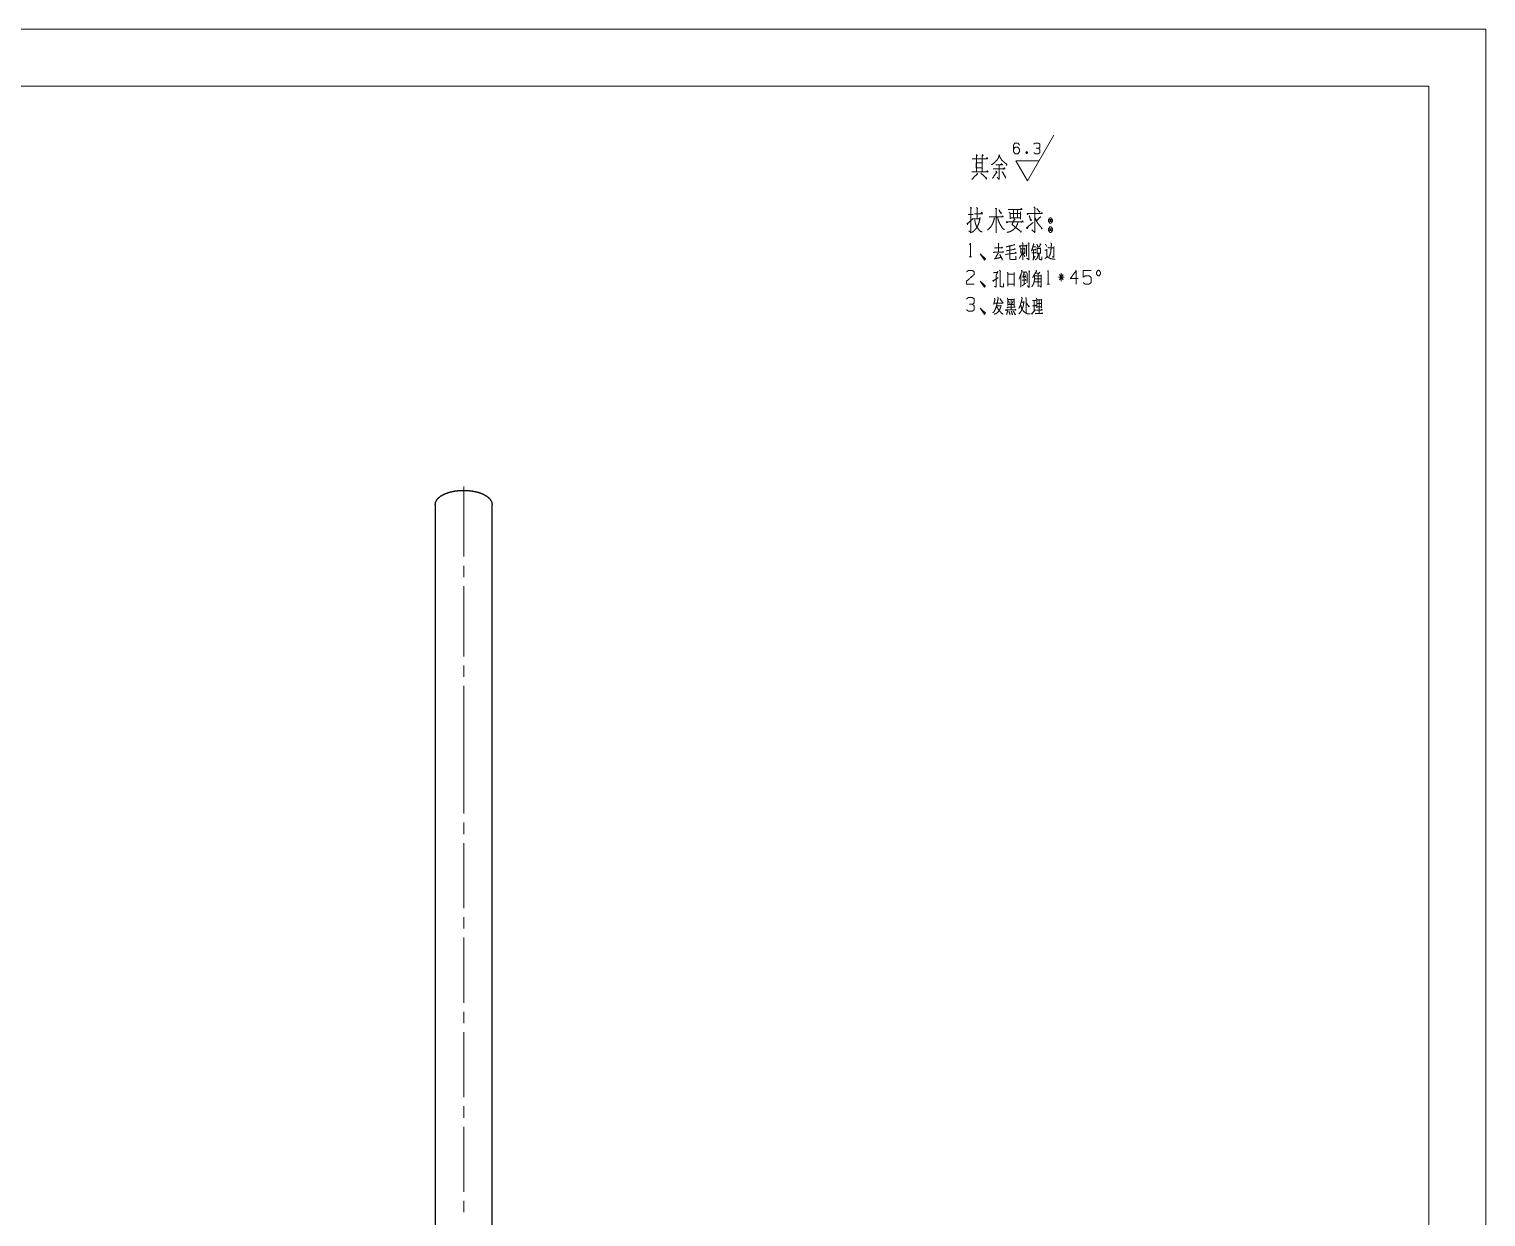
# Model space of a CAD drawing. Header units: millimetres. Extents: x 0 to 594, y 0 to 420.
# Drawn here: x 338.4 to 594, y 211.6 to 420 of the extents above; entities that cross this region are included whole.
import ezdxf

# ---------------------------------------------------------------- set-up
doc = ezdxf.new("R2010")
doc.units = ezdxf.units.MM
doc.layers.add('101', color=7, linetype='Continuous', true_color=0xffffff)

msp = doc.modelspace()

# ---------------------------------------------------------------- linework, layer by layer
at = {"layer": '101', "color": 133, "linetype": 'Continuous', "lineweight": 18}
for p, q in [((594, 420), (0, 420)), ((594, 0), (594, 420)), ((584, 410), (25, 410)), ((584, 10), (584, 410))]:
    msp.add_line(p, q, dxfattribs=at)
at = {"layer": '101', "color": 43, "linetype": 'Continuous', "lineweight": 18}
for p, q in [((513.54, 393.41), (518.16, 401.41)), ((513.54, 393.41), (511.52, 396.91)), ((511.52, 396.91), (515.56, 396.91)), ((513.36, 398.5), (513.49, 398.16))]:
    msp.add_line(p, q, dxfattribs=at)
at = {"layer": '101', "color": 72, "linetype": 'Continuous', "lineweight": 18}
for p, q in [((503.13, 387.48), (504.03, 387.48)), ((504.03, 386.7), (505.17, 386.7)), ((512.42, 381.45), (513.09, 381.47)), ((513.37, 382.15), (513.51, 382)), ((513.42, 382.05), (513.42, 380.17)), ((513.71, 382.5), (513.85, 382.35)), ((516.6, 381.2), (516.92, 381.2)), ((516.74, 382.27), (516.95, 381.87)), ((503.35, 380.05), (503.77, 380.05)), ((512.77, 380.82), (513.09, 380.05)), ((512.42, 376.88), (512.42, 374.71)), ((512.98, 376.51), (512.98, 375.23)), ((513.11, 376.93), (513.28, 376.43)), ((513.74, 377.61), (513.99, 377.53)), ((514.85, 376.21), (515.95, 376.21)), ((514.96, 377.18), (515.65, 377.18)), ((515.74, 377.38), (515.4, 376.91)), ((519.99, 376.48), (518.98, 376.48)), ((519.81, 376.96), (519.16, 376.01)), ((519.16, 376.96), (519.83, 376.01)), ((519.48, 375.76), (519.48, 377.18)), ((512.61, 374.98), (513.26, 375.41)), ((514.82, 375.66), (515.93, 375.66)), ((517, 375.28), (517.43, 375.28)), ((508.2, 371.45), (508.87, 371.45)), ((510.14, 372.57), (511.24, 372.57)), ((510.16, 371.67), (511.24, 371.67)), ((510.23, 372.3), (510.42, 371.87)), ((510.71, 372.47), (510.71, 370.72)), ((511.06, 372.3), (510.88, 371.87)), ((511.24, 372.7), (511.24, 371.47)), ((512.49, 372.07), (512.91, 372.07)), ((514.76, 372.35), (514.76, 370.52)), ((515.21, 371.87), (515.98, 371.87))]:
    msp.add_line(p, q, dxfattribs=at)
at = {"layer": '101', "color": 203, "linetype": 'Continuous', "lineweight": 25}
for p, q in [((409.63, 336.59), (409.63, 295.61)), ((419.63, 295.61), (419.63, 336.59)), ((409.63, 290.61), (409.63, 152.79)), ((419.63, 152.79), (419.63, 290.61))]:
    msp.add_line(p, q, dxfattribs=at)
at = {"layer": '101', "color": 151, "linetype": 'Continuous', "lineweight": 18}
for p, q in [((414.63, 325.85), (414.63, 323.85)), ((414.63, 322.26), (414.63, 309.94)), ((414.63, 308.35), (414.63, 306.34)), ((414.63, 280.78), (414.63, 278.77)), ((414.63, 277.19), (414.63, 265.77)), ((414.63, 264.19), (414.63, 262.18)), ((414.63, 260.59), (414.63, 249.18)), ((414.63, 247.59), (414.63, 245.58)), ((414.63, 244), (414.63, 232.58)), ((414.63, 231), (414.63, 228.99)), ((414.63, 227.4), (414.63, 215.99)), ((414.63, 214.4), (414.63, 212.4))]:
    msp.add_line(p, q, dxfattribs=at)
at = {"layer": '101', "color": 43, "linetype": 'Continuous', "lineweight": 18}
for points, knots in [([(511.11, 398.89), (511.36, 399.27), (511.9, 399.27), (512.17, 398.89), (512.17, 398.52), (511.9, 398.14), (511.36, 398.14), (511.11, 398.52), (511.11, 399.64), (511.36, 400.01), (511.9, 400.01), (512.17, 399.64)], [0, 0, 0.076965, 0.169762, 0.248073, 0.312018, 0.39033, 0.483127, 0.560092, 0.751927, 0.828892, 0.921689, 1, 1]), ([(515.49, 399.09), (515.75, 399.27), (515.75, 399.84), (515.49, 400.01), (514.94, 400.01), (514.68, 399.84)], [0, 0, 0.153866, 0.429852, 0.583718, 0.846134, 1, 1]), ([(514.69, 398.32), (514.94, 398.14), (515.49, 398.14), (515.75, 398.32), (515.75, 398.89), (515.49, 399.09), (515.08, 399.09)], [0, 0, 0.124107, 0.343688, 0.472437, 0.703373, 0.836728, 1, 1]), ([(513.36, 398.16), (513.49, 398.16), (513.56, 398.34), (513.49, 398.5), (513.36, 398.5), (513.29, 398.34), (513.36, 398.16), (513.49, 398.5)], [0, 0, 0.093979, 0.236796, 0.365956, 0.459935, 0.589094, 0.731911, 1, 1])]:
    msp.add_open_spline(points, degree=1, knots=knots, dxfattribs=at)
at = {"layer": '101', "color": 72, "linetype": 'Continuous', "lineweight": 18}
for points, knots in [([(504.58, 397.97), (504.77, 397.82), (504.61, 397.67), (504.61, 397.97), (504.61, 394.97), (504.61, 397.26), (503.84, 397.26), (506.57, 397.26), (505.64, 397.26), (505.64, 397.93), (505.64, 394.97), (505.64, 396.55), (504.58, 396.55), (504.58, 395.68), (505.64, 395.68), (505.64, 394.97), (503.79, 394.97), (506.65, 394.97), (506.52, 395.16), (506.38, 394.97)], [0, 0, 0.009717, 0.01862, 0.030836, 0.152988, 0.246129, 0.277435, 0.388625, 0.426409, 0.453894, 0.574519, 0.638649, 0.681831, 0.71695, 0.760132, 0.789143, 0.86471, 0.981299, 0.99065, 1, 1]), ([(505.67, 397.75), (505.8, 397.86), (505.64, 397.97)], [0, 0, 0.471612, 1, 1]), ([(506.33, 397.26), (506.46, 397.45), (506.54, 397.26)], [0, 0, 0.529975, 1, 1]), ([(508.55, 397.97), (508.71, 397.82), (508.63, 397.86), (508.47, 397.41), (508.21, 397.03), (507.89, 396.7), (507.6, 396.43), (507.23, 396.21)], [0, 0, 0.086304, 0.121015, 0.309417, 0.490702, 0.673781, 0.828676, 1, 1]), ([(508, 396.21), (509.19, 396.21), (509, 396.4), (508.87, 396.21)], [0, 0, 0.707426, 0.863845, 1, 1]), ([(508.61, 397.75), (508.82, 397.45), (509, 397.07), (509.37, 396.73), (509.82, 396.36), (509.96, 396.25), (509.98, 396.25), (509.88, 396.1)], [0, 0, 0.162719, 0.348034, 0.570224, 0.829901, 0.906909, 0.918646, 1, 1]), ([(504.71, 394.75), (504.82, 394.56), (504.79, 394.63), (503.79, 393.62)], [0, 0, 0.125009, 0.171163, 1, 1]), ([(505.4, 394.75), (506.38, 393.77), (506.38, 393.96), (506.33, 393.62)], [0, 0, 0.723277, 0.821339, 1, 1]), ([(508, 395.12), (508.23, 394.86), (508.18, 394.97), (507.44, 393.81)], [0, 0, 0.190877, 0.257798, 1, 1]), ([(507.52, 395.46), (509.61, 395.46), (509.48, 395.68), (509.35, 395.38)], [0, 0, 0.780465, 0.877785, 1, 1]), ([(508.61, 396.21), (508.61, 393.62), (508.23, 394.03)], [0, 0, 0.823414, 1, 1]), ([(509.11, 395.05), (509.72, 393.96), (509.75, 394.11), (509.69, 393.88)], [0, 0, 0.764789, 0.858217, 1, 1]), ([(503.53, 388.72), (503.74, 388.5), (503.64, 388.65), (503.64, 384.3), (503.27, 384.6)], [0, 0, 0.05812, 0.092646, 0.910288, 1, 1]), ([(504.64, 388.72), (504.88, 388.5), (504.75, 388.57), (504.75, 386.73)], [0, 0, 0.141499, 0.207203, 1, 1]), ([(507.95, 388.57), (508.19, 388.46), (508.09, 388.5), (508.09, 384.26), (508.09, 387.07), (506.81, 387.07), (509.31, 387.07), (509.17, 387.26), (509.12, 387.07)], [0, 0, 0.022708, 0.032392, 0.397207, 0.639342, 0.748903, 0.963459, 0.983226, 1, 1]), ([(514.7, 388.8), (514.92, 388.53), (514.84, 388.68), (514.84, 384.33), (514.33, 384.78)], [0, 0, 0.061002, 0.091686, 0.877915, 1, 1]), ([(502.97, 386.02), (503.05, 385.68), (503, 385.87), (504.03, 386.77)], [0, 0, 0.181315, 0.283216, 1, 1]), ([(505.25, 386.96), (505.15, 386.43), (505.04, 386.02), (504.91, 385.68), (504.75, 385.31), (504.49, 384.93), (504.22, 384.63), (503.8, 384.33)], [0, 0, 0.172183, 0.309104, 0.425676, 0.556612, 0.704252, 0.83297, 1, 1]), ([(504.25, 387.6), (505.65, 387.6), (505.52, 387.86), (505.39, 387.63)], [0, 0, 0.716792, 0.866788, 1, 1]), ([(504.3, 386.55), (504.35, 386.28), (504.41, 385.98), (504.51, 385.65), (504.67, 385.31), (505.17, 384.6), (505.6, 384.41)], [0, 0, 0.101597, 0.217189, 0.351413, 0.492962, 0.824031, 1, 1]), ([(507.77, 386.88), (507.64, 386.36), (507.4, 385.76), (507.13, 385.31), (506.55, 384.75)], [0, 0, 0.214884, 0.471133, 0.678408, 1, 1]), ([(508.32, 386.92), (508.43, 386.51), (508.64, 385.98), (508.91, 385.5), (509.2, 385.05), (509.52, 384.82)], [0, 0, 0.172227, 0.401191, 0.625585, 0.84242, 1, 1]), ([(508.56, 388.27), (508.93, 387.63), (509.01, 387.78), (508.83, 387.86)], [0, 0, 0.666004, 0.819284, 1, 1]), ([(510.12, 386.17), (509.99, 386.02), (509.86, 386.17), (512.83, 386.17), (512.67, 386.36), (512.53, 386.1)], [0, 0, 0.051202, 0.102411, 0.861896, 0.924784, 1, 1]), ([(511.87, 386.06), (511.79, 385.76), (511.55, 385.27), (511.05, 384.78), (510.57, 384.48), (509.99, 384.33)], [0, 0, 0.114092, 0.313646, 0.571363, 0.778583, 1, 1]), ([(510.2, 388.35), (512.61, 388.35), (512.48, 388.53), (512.32, 388.35)], [0, 0, 0.835362, 0.914867, 1, 1]), ([(510.33, 387.86), (510.55, 387.67), (510.55, 386.7), (510.55, 386.88), (512.32, 386.88), (512.32, 386.62), (512.32, 387.93), (512.32, 387.63), (510.47, 387.63), (511.13, 387.63), (511.13, 388.31), (511.13, 386.88), (511.79, 386.88), (511.79, 388.27)], [0, 0, 0.024058, 0.106924, 0.122859, 0.273833, 0.296142, 0.407693, 0.433192, 0.590927, 0.647261, 0.704628, 0.82574, 0.882075, 1, 1]), ([(511.18, 386.77), (511.37, 386.62), (511.29, 386.7), (510.84, 385.72), (512.43, 384.48), (512.48, 384.6), (512.38, 384.3)], [0, 0, 0.061498, 0.089672, 0.366515, 0.885937, 0.91799, 1, 1]), ([(513.67, 385.35), (513.54, 385.01), (513.4, 385.12), (514.54, 386.1)], [0, 0, 0.178043, 0.263417, 1, 1]), ([(513.72, 387.6), (513.59, 387.45), (513.51, 387.63), (516.16, 387.63), (516.08, 387.82), (515.98, 387.63)], [0, 0, 0.057629, 0.116259, 0.879382, 0.937997, 1, 1]), ([(513.88, 387.26), (514.15, 386.4), (514.28, 386.51), (514.09, 386.7)], [0, 0, 0.673381, 0.803113, 1, 1]), ([(515.87, 387.11), (515.15, 386.36), (514.89, 386.92), (515.15, 386.28), (515.39, 385.91), (515.66, 385.57), (516.11, 385.05), (516.16, 385.05), (515.98, 384.97)], [0, 0, 0.248761, 0.397962, 0.563616, 0.67026, 0.773243, 0.939258, 0.951975, 1, 1]), ([(515.23, 388.5), (515.71, 387.86), (515.74, 387.97), (515.53, 388.01)], [0, 0, 0.70637, 0.808926, 1, 1]), ([(517.72, 386.88), (517.48, 386.88), (517.27, 386.58), (517.27, 386.25), (517.48, 385.95), (517.72, 385.95), (517.93, 386.25), (517.93, 386.58), (517.72, 386.88)], [0, 0, 0.091013, 0.231145, 0.359859, 0.499991, 0.591004, 0.731145, 0.859859, 1, 1]), ([(517.72, 386.25), (517.72, 386.58), (517.48, 386.58)], [0, 0, 0.585791, 1, 1]), ([(517.48, 386.25), (517.72, 386.25), (517.48, 386.58), (517.48, 386.25)], [0, 0, 0.241178, 0.658916, 1, 1]), ([(517.93, 384.97), (517.72, 385.31), (517.48, 385.31), (517.27, 384.97), (517.27, 384.67), (517.48, 384.33), (517.72, 384.33), (517.93, 384.67), (517.93, 384.97)], [0, 0, 0.149203, 0.238515, 0.387709, 0.5, 0.649194, 0.738507, 0.887709, 1, 1]), ([(517.72, 384.97), (517.48, 384.97), (517.72, 384.67), (517.72, 384.97)], [0, 0, 0.258816, 0.674596, 1, 1]), ([(517.48, 384.97), (517.48, 384.67), (517.72, 384.67)], [0, 0, 0.556988, 1, 1]), ([(503.42, 382.22), (503.56, 382.42), (503.56, 380.05)], [0, 0, 0.093497, 1, 1]), ([(508.43, 382.45), (508.55, 382.27), (508.46, 382.35), (508.46, 380.87), (507.6, 380.87), (509.35, 380.87), (509.26, 380.97), (509.15, 380.85)], [0, 0, 0.045416, 0.069976, 0.382575, 0.566127, 0.936973, 0.965258, 1, 1]), ([(507.95, 381.65), (507.86, 381.55), (507.81, 381.65), (509.19, 381.65), (509.1, 381.77), (509.03, 381.65)], [0, 0, 0.069427, 0.128296, 0.845613, 0.925274, 1, 1]), ([(511.22, 382.27), (511.31, 382.1), (511.25, 382.15), (509.82, 381.8), (510.48, 381.95), (510.48, 379.75), (510.51, 379.6), (510.6, 379.57), (511.55, 379.57), (511.55, 380.15)], [0, 0, 0.030691, 0.042102, 0.272779, 0.377792, 0.722124, 0.746242, 0.760619, 0.910002, 1, 1]), ([(509.84, 381.1), (511.41, 381.4), (511.31, 381.47), (511.18, 381.35)], [0, 0, 0.839687, 0.907787, 1, 1]), ([(512.7, 381.22), (512.63, 380.85), (512.59, 380.62), (512.52, 380.42), (512.35, 380.12), (512.26, 380), (512.12, 379.82)], [0, 0, 0.246558, 0.393699, 0.530759, 0.755743, 0.854627, 1, 1]), ([(512.29, 381.92), (512.24, 381.8), (512.15, 381.95), (513.23, 381.95), (513.16, 382.1), (513.11, 381.95)], [0, 0, 0.079259, 0.180894, 0.810332, 0.907133, 1, 1]), ([(512.29, 381.67), (512.4, 381.52), (512.4, 380.7)], [0, 0, 0.182103, 1, 1]), ([(512.66, 382.52), (512.73, 382.4), (512.73, 379.55)], [0, 0, 0.047975, 1, 1]), ([(513.09, 381.6), (513.09, 380.62), (512.93, 380.77)], [0, 0, 0.816829, 1, 1]), ([(513.78, 382.4), (513.78, 379.55), (513.46, 379.8)], [0, 0, 0.875676, 1, 1]), ([(514.57, 382.35), (514.71, 382.17), (514.64, 382.25), (514.27, 381.05), (514.52, 381.8), (515.05, 381.8)], [0, 0, 0.077474, 0.112971, 0.54548, 0.817423, 1, 1]), ([(514.39, 381.3), (515.03, 381.3), (514.94, 381.42), (514.87, 381.3)], [0, 0, 0.681972, 0.846046, 1, 1]), ([(514.62, 381.27), (514.62, 379.75), (514.53, 379.52), (514.89, 380.15)], [0, 0, 0.613746, 0.711025, 1, 1]), ([(515.19, 381.7), (515.28, 381.55), (515.28, 380.6), (515.28, 380.72), (515.86, 380.72), (515.86, 380.6), (515.86, 381.65), (515.86, 381.52), (515.26, 381.52)], [0, 0, 0.046631, 0.301099, 0.334585, 0.490821, 0.524307, 0.80555, 0.839025, 1, 1]), ([(515.22, 382.27), (515.45, 381.7), (515.51, 381.77), (515.36, 381.95)], [0, 0, 0.661525, 0.759655, 1, 1]), ([(515.81, 382.37), (515.89, 382.22), (515.86, 382.3), (515.65, 381.77)], [0, 0, 0.211476, 0.312185, 1, 1]), ([(516.99, 381.42), (516.99, 380.17), (516.97, 380.02), (516.83, 379.9), (516.63, 379.75)], [0, 0, 0.681057, 0.763363, 0.866195, 1, 1]), ([(517.18, 381.77), (517.29, 381.6), (518.21, 381.6)], [0, 0, 0.182084, 1, 1]), ([(517.64, 382.52), (517.78, 382.37), (517.75, 382.02), (517.71, 381.55), (517.64, 380.87), (517.5, 380.37), (517.34, 380.1)], [0, 0, 0.080846, 0.218784, 0.405541, 0.671673, 0.875426, 1, 1]), ([(518.22, 381.87), (518.17, 380), (517.91, 380.05)], [0, 0, 0.874254, 1, 1]), ([(505.43, 380.32), (506.03, 379.7), (505.89, 379.7), (505.29, 380.55), (506.03, 379.47), (506.19, 379.7), (505.29, 380.55)], [0, 0, 0.178021, 0.207051, 0.42079, 0.689029, 0.74561, 1, 1]), ([(507.72, 380.85), (507.65, 380.77), (507.6, 380.87)], [0, 0, 0.476558, 1, 1]), ([(508.43, 380.72), (507.88, 379.7), (507.72, 379.7), (508.98, 379.95), (508.69, 380.47), (509.14, 379.65), (509.15, 379.8), (509.12, 379.47)], [0, 0, 0.25206, 0.286559, 0.564056, 0.693374, 0.896336, 0.929097, 1, 1]), ([(509.73, 380.47), (511.57, 380.72), (511.5, 380.85), (511.39, 380.72)], [0, 0, 0.857813, 0.924214, 1, 1]), ([(514.3, 380.77), (515.05, 380.77), (514.94, 380.87), (514.85, 380.75)], [0, 0, 0.71297, 0.852957, 1, 1]), ([(515.43, 380.65), (515.43, 380.37), (515.36, 380.1), (515.26, 379.82), (515.13, 379.65), (514.9, 379.52)], [0, 0, 0.206838, 0.4204, 0.642064, 0.803271, 1, 1]), ([(515.63, 380.65), (515.63, 379.7), (515.7, 379.6), (515.84, 379.55), (516.11, 379.55), (516.11, 380.02)], [0, 0, 0.484066, 0.54647, 0.622884, 0.757977, 1, 1]), ([(517.04, 380.15), (517.16, 379.95), (517.34, 379.87), (517.53, 379.77), (517.71, 379.7), (517.91, 379.67), (518.15, 379.65), (518.4, 379.65)], [0, 0, 0.153719, 0.279202, 0.422104, 0.547587, 0.675712, 0.838281, 1, 1]), ([(502.89, 377.43), (503.2, 377.66), (503.89, 377.66), (504.23, 377.43), (504.23, 376.96), (502.87, 375.76), (502.89, 375.28), (504.23, 375.28)], [0, 0, 0.069696, 0.192981, 0.265278, 0.350226, 0.674738, 0.759752, 1, 1]), ([(505.43, 375.56), (506.03, 374.93), (505.89, 374.93), (505.29, 375.78), (506.03, 374.71), (506.19, 374.93), (505.29, 375.78)], [0, 0, 0.178021, 0.207051, 0.42079, 0.689029, 0.74561, 1, 1]), ([(507.49, 375.93), (507.63, 375.73), (507.56, 375.83), (508.43, 376.41)], [0, 0, 0.174083, 0.261125, 1, 1]), ([(507.74, 377.33), (507.7, 377.23), (507.62, 377.28), (508.36, 377.28)], [0, 0, 0.111639, 0.2185, 1, 1]), ([(508.39, 377.51), (508.06, 376.81), (508.06, 374.76), (507.81, 374.88)], [0, 0, 0.250165, 0.910685, 1, 1]), ([(508.68, 377.68), (508.85, 377.48), (508.76, 377.53), (508.76, 375.01), (508.78, 374.88), (508.94, 374.81), (509.35, 374.81), (509.35, 375.38)], [0, 0, 0.063903, 0.088211, 0.692688, 0.722913, 0.765016, 0.862343, 1, 1]), ([(510.07, 377.38), (510.14, 377.06), (510.14, 374.93), (510.14, 375.26), (511.24, 375.26), (511.24, 374.93), (511.24, 377.28), (511.24, 377.03), (510.16, 377.03)], [0, 0, 0.042203, 0.311816, 0.35305, 0.492087, 0.53332, 0.831484, 0.863203, 1, 1]), ([(512.08, 376.11), (512.63, 377.53), (512.54, 377.68), (512.52, 377.71)], [0, 0, 0.881768, 0.982338, 1, 1]), ([(512.66, 375.93), (513.34, 375.93), (513.23, 376.08), (513.16, 375.93)], [0, 0, 0.657733, 0.83763, 1, 1]), ([(513, 377.28), (512.73, 376.46), (513.19, 376.66)], [0, 0, 0.633567, 1, 1]), ([(512.75, 377.33), (513.35, 377.33), (513.28, 377.46), (513.19, 377.33)], [0, 0, 0.669446, 0.829439, 1, 1]), ([(513.42, 377.23), (513.53, 377.13), (513.53, 375.46)], [0, 0, 0.080068, 1, 1]), ([(513.87, 377.53), (513.87, 374.68), (513.53, 374.98)], [0, 0, 0.863562, 1, 1]), ([(514.67, 376.88), (514.8, 376.71), (514.8, 376.21), (514.78, 375.98), (514.76, 375.83), (514.71, 375.61), (514.64, 375.38), (514.55, 375.16), (514.46, 375.01), (514.32, 374.78)], [0, 0, 0.095687, 0.318934, 0.419717, 0.487152, 0.590375, 0.695679, 0.80362, 0.881354, 1, 1]), ([(515.1, 377.73), (515.15, 377.53), (514.45, 376.41)], [0, 0, 0.134744, 1, 1]), ([(514.82, 376.71), (515.98, 376.71), (515.98, 376.91), (515.98, 374.71), (515.7, 374.98)], [0, 0, 0.294508, 0.345002, 0.900412, 1, 1]), ([(515.35, 376.68), (515.43, 376.71), (515.43, 374.78)], [0, 0, 0.045541, 1, 1]), ([(517.08, 377.46), (517.22, 377.66), (517.22, 375.28)], [0, 0, 0.093489, 1, 1]), ([(522.44, 376.23), (521.1, 376.23), (522.11, 377.66), (522.11, 375.28)], [0, 0, 0.245869, 0.565294, 1, 1]), ([(523.36, 375.51), (523.69, 375.28), (524.38, 375.28), (524.72, 375.51), (524.72, 376.46), (524.38, 376.71), (523.69, 376.71), (523.36, 376.48), (523.36, 377.66), (524.72, 377.66)], [0, 0, 0.062228, 0.168343, 0.230576, 0.376817, 0.441269, 0.547383, 0.609608, 0.790488, 1, 1]), ([(525.92, 376.71), (526.15, 376.71), (526.36, 377.03), (526.36, 377.36), (526.15, 377.68), (525.92, 377.68), (525.69, 377.36), (525.69, 377.03), (525.92, 376.71)], [0, 0, 0.085678, 0.230399, 0.351579, 0.4963, 0.581978, 0.730399, 0.851579, 1, 1]), ([(503.89, 371.72), (504.23, 371.95), (504.23, 372.67), (503.89, 372.9), (503.2, 372.9), (502.87, 372.67)], [0, 0, 0.153868, 0.429848, 0.583724, 0.846123, 1, 1]), ([(502.89, 370.75), (503.2, 370.52), (503.89, 370.52), (504.23, 370.75), (504.23, 371.47), (503.89, 371.72), (503.38, 371.72)], [0, 0, 0.124126, 0.343692, 0.47245, 0.703379, 0.836728, 1, 1]), ([(505.43, 370.8), (506.03, 370.17), (505.89, 370.17), (505.29, 371.02), (506.03, 369.95), (506.19, 370.17), (505.29, 371.02)], [0, 0, 0.178021, 0.207051, 0.42079, 0.689029, 0.74561, 1, 1]), ([(508.32, 373), (508.45, 372.82), (508.22, 371.87), (508.15, 371.52), (507.97, 370.97), (507.88, 370.75), (507.77, 370.57), (507.7, 370.4), (507.46, 370.22)], [0, 0, 0.069933, 0.388861, 0.50537, 0.693873, 0.772745, 0.839523, 0.901113, 1, 1]), ([(507.79, 372.82), (507.85, 372.57), (507.65, 371.7)], [0, 0, 0.221886, 1, 1]), ([(508.91, 371.55), (508.87, 371.25), (508.78, 370.97), (508.64, 370.72), (508.45, 370.42), (508.23, 370.22), (508.04, 370.07), (507.72, 370)], [0, 0, 0.143879, 0.281455, 0.418244, 0.588517, 0.72736, 0.844313, 1, 1]), ([(507.74, 371.92), (509.28, 371.92), (509.19, 372.12), (509.1, 371.92)], [0, 0, 0.778601, 0.8893, 1, 1]), ([(508.22, 371.25), (508.29, 371.1), (508.43, 370.87), (508.53, 370.7), (508.76, 370.47), (508.91, 370.27), (509.1, 370.07), (509.29, 370)], [0, 0, 0.098111, 0.25537, 0.376442, 0.56672, 0.711649, 0.876696, 1, 1]), ([(508.76, 372.72), (509.06, 372.17), (509.1, 372.27)], [0, 0, 0.855256, 1, 1]), ([(509.93, 370.72), (509.84, 370.62), (509.73, 370.72), (511.54, 370.72), (511.47, 370.85), (511.34, 370.72)], [0, 0, 0.055563, 0.116269, 0.866986, 0.926782, 1, 1]), ([(510.14, 371.17), (510.12, 371.07), (510, 371.2), (511.39, 371.2), (511.31, 371.32), (511.22, 371.2)], [0, 0, 0.051296, 0.140124, 0.845382, 0.922685, 1, 1]), ([(510.02, 372.82), (510.12, 372.6), (510.12, 371.52)], [0, 0, 0.187916, 1, 1]), ([(512.95, 372.25), (512.84, 371.52), (512.77, 371.3), (512.73, 371.12), (512.63, 370.95), (512.54, 370.75), (512.49, 370.6), (512.36, 370.4), (512.26, 370.25), (512.03, 370.02)], [0, 0, 0.296656, 0.392135, 0.464433, 0.547277, 0.635794, 0.700214, 0.795435, 0.869803, 1, 1]), ([(512.54, 372.95), (512.63, 372.72), (512.54, 372.4), (512.5, 372.22), (512.43, 372), (512.36, 371.75), (512.29, 371.52), (512.24, 371.32), (512.15, 371.17), (512.04, 371)], [0, 0, 0.116536, 0.278926, 0.364999, 0.478694, 0.603944, 0.717657, 0.817418, 0.90135, 1, 1]), ([(512.36, 371.6), (512.43, 371.42), (512.49, 371.22), (512.52, 371.05), (512.7, 370.7), (512.79, 370.6), (513.03, 370.35), (513.18, 370.22), (513.35, 370.12), (513.6, 370.05), (513.83, 370.05), (514.01, 370.02)], [0, 0, 0.07519, 0.157624, 0.228748, 0.384948, 0.438119, 0.578243, 0.653442, 0.73434, 0.837355, 0.928893, 1, 1]), ([(513.25, 372.92), (513.32, 372.75), (513.32, 370.22)], [0, 0, 0.069548, 1, 1]), ([(513.28, 372.05), (513.87, 371.25), (513.87, 371.47)], [0, 0, 0.81481, 1, 1]), ([(514.52, 370.25), (514.36, 370), (514.29, 370.07), (514.98, 370.77)], [0, 0, 0.214441, 0.289026, 1, 1]), ([(514.43, 371.45), (515.05, 371.45), (514.98, 371.6), (514.94, 371.47)], [0, 0, 0.676603, 0.857952, 1, 1]), ([(514.45, 372.37), (515.05, 372.37), (514.98, 372.47), (514.94, 372.35)], [0, 0, 0.704232, 0.847752, 1, 1]), ([(515.12, 372.77), (515.21, 372.62), (515.21, 371.12), (515.21, 371.25), (516.02, 371.25), (516.02, 371.12), (516.02, 372.62), (516.02, 372.52), (515.21, 372.52), (515.59, 372.52), (515.59, 370.12), (514.89, 370.12), (516.23, 370.12), (516.14, 370.17), (516.12, 370.22), (516.02, 370.07)], [0, 0, 0.016857, 0.162099, 0.174204, 0.252929, 0.265034, 0.410277, 0.41996, 0.498685, 0.536337, 0.768723, 0.837181, 0.967248, 0.977082, 0.982214, 1, 1]), ([(515.12, 370.7), (516.12, 370.7), (516.05, 370.87), (515.98, 370.72)], [0, 0, 0.739692, 0.878262, 1, 1]), ([(509.98, 370.6), (510.09, 370.5), (509.89, 369.92)], [0, 0, 0.193643, 1, 1]), ([(510.33, 370.52), (510.48, 369.95), (510.56, 370), (510.42, 370.15)], [0, 0, 0.658064, 0.770932, 1, 1]), ([(510.74, 370.52), (510.9, 369.92), (510.97, 369.92), (510.85, 370.12)], [0, 0, 0.669913, 0.746209, 1, 1]), ([(511.08, 370.52), (511.41, 369.9), (511.48, 369.95), (511.31, 370.12)], [0, 0, 0.679083, 0.761949, 1, 1])]:
    msp.add_open_spline(points, degree=1, knots=knots, dxfattribs=at)
at = {"layer": '101', "color": 203, "linetype": 'Continuous', "lineweight": 25}
for points, knots in [([(409.63, 336.59), (409.74, 337.11), (410.06, 337.6), (410.59, 338.06), (411.29, 338.44), (412.13, 338.75), (413.09, 338.96), (414.11, 339.07), (415.15, 339.07), (416.18, 338.96), (417.13, 338.75), (417.98, 338.44), (418.68, 338.06), (419.2, 337.6), (419.52, 337.11), (419.63, 336.59)], [0, 0, 0.043936, 0.092976, 0.15017, 0.216351, 0.290781, 0.371708, 0.456765, 0.543234, 0.628291, 0.709221, 0.783648, 0.849831, 0.907026, 0.956064, 1, 1]), ([(409.63, 295.61), (409.63, 292.34), (409.63, 290.61)], [0, 0, 0.652702, 1, 1]), ([(419.63, 290.61), (419.63, 292.34), (419.63, 295.61)], [0, 0, 0.347298, 1, 1])]:
    msp.add_open_spline(points, degree=1, knots=knots, dxfattribs=at)
at = {"layer": '101', "color": 151, "linetype": 'Continuous', "lineweight": 18}
for points, knots in [([(414.63, 339.76), (414.63, 336.59), (414.63, 327.44)], [0, 0, 0.257658, 1, 1]), ([(414.63, 304.75), (414.63, 295.61), (414.63, 292.43)], [0, 0, 0.742342, 1, 1]), ([(414.63, 293.78), (414.63, 290.61), (414.63, 282.37)], [0, 0, 0.27819, 1, 1])]:
    msp.add_open_spline(points, degree=1, knots=knots, dxfattribs=at)

doc.saveas('drawing.dxf')
